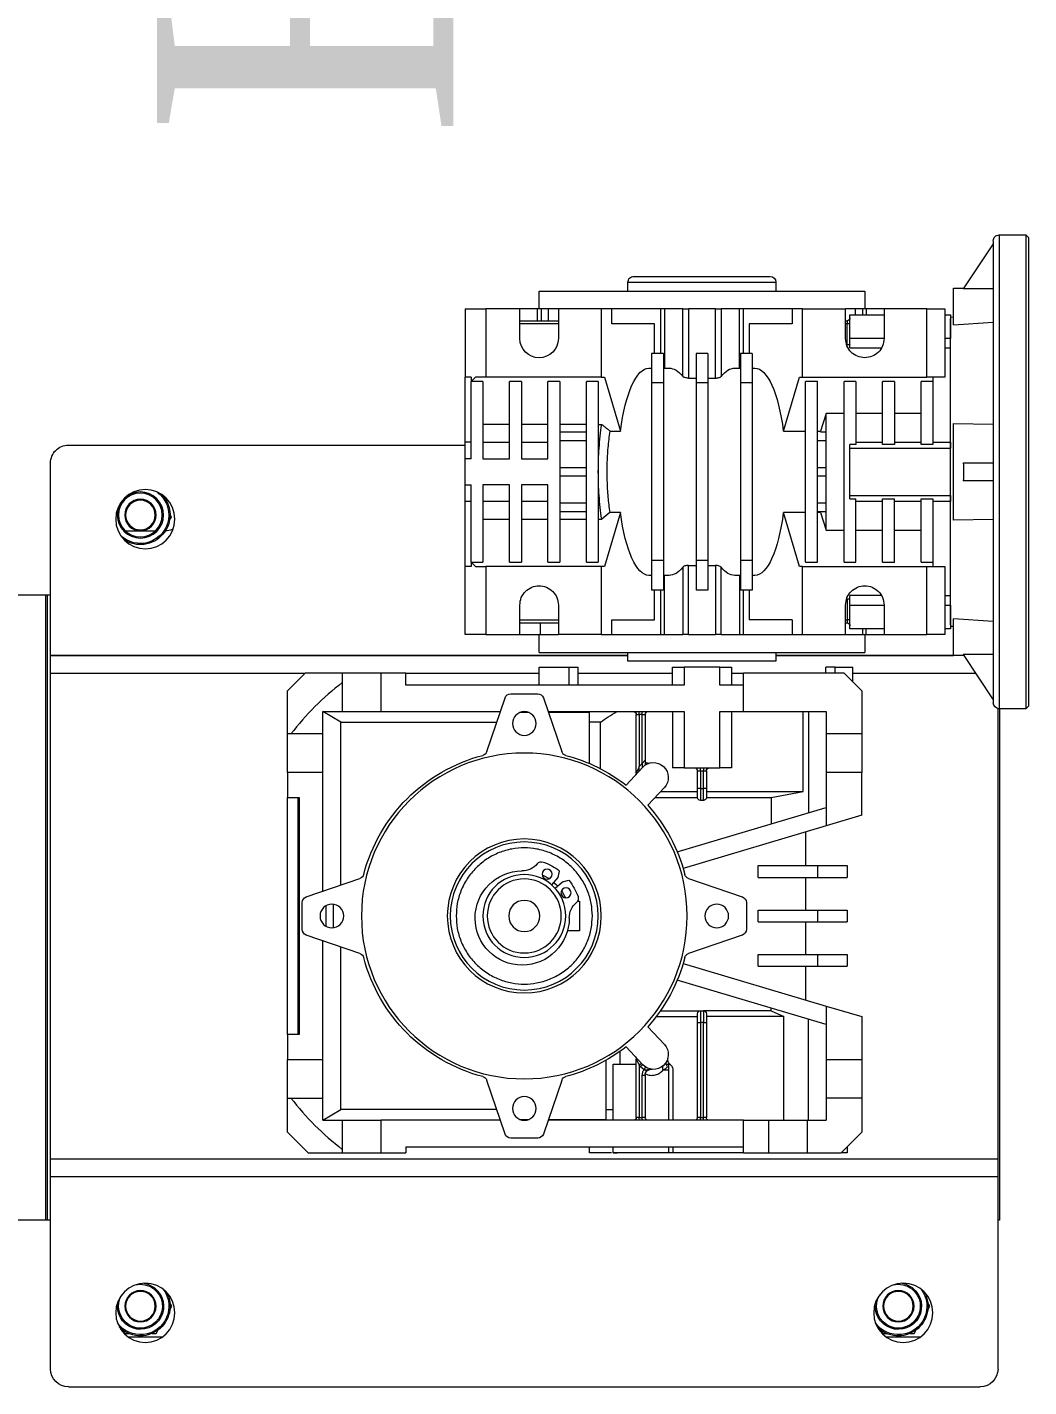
# Model space of a CAD drawing. Header units: millimetres. Extents: x 7703 to 14147, y -5820 to 95.
# Drawn here: x 12782.29 to 12799.2, y -3473.95 to -3451 of the extents above; entities that cross this region are included whole.
import ezdxf

# ---------------------------------------------------------------- set-up
doc = ezdxf.new("R2010")
doc.units = ezdxf.units.MM
doc.layers.add('YAZI', color=7, linetype='Continuous')
doc.styles.get("Standard").update_dxf_attribs({"font": 'stylu.ttf', "height": 10})

# ---------------------------------------------------------------- blocks, each defined once
blk = doc.blocks.new('A$C7BB95772')
at = {"color": 1, "linetype": 'Continuous', "lineweight": 0}
for p, q in [((774.51, -447.81), (774.01, -448.31)), ((774.01, -448.31), (774.01, -452.81)), ((854.01, -448.31), (774.01, -448.31)), ((774.51, -447.81), (853.51, -447.81)), ((854.01, -448.31), (853.51, -447.81)), ((854.01, -452.81), (854.01, -448.31)), ((662.51, -453.01), (695, -453.01)), ((774.01, -452.75), (687.64, -452.75)), ((687.64, -452.75), (687.64, -453.01)), ((695, -613.01), (695, -453.01)), ((695, -453.01), (695.01, -453.01)), ((695.01, -613.01), (695.01, -453.01)), ((695.01, -453.01), (698.02, -453.01)), ((698.02, -613.01), (698.02, -453.01)), ((698.02, -453.01), (774.03, -453.01)), ((854.01, -452.81), (774.01, -452.81)), ((783.14, -458.9), (775.51, -453.81)), ((783.14, -453.81), (783.14, -458.9)), ((788.76, -453.81), (789.17, -460.51)), ((805.97, -453.81), (805.84, -460.51)), ((812.51, -453.81), (812.51, -458.9)), ((815.51, -458.9), (815.51, -453.81)), ((822.18, -460.51), (822.05, -453.81)), ((838.85, -460.51), (839.26, -453.81)), ((844.88, -453.81), (844.88, -458.9)), ((852.51, -453.81), (844.88, -458.9)), ((659.51, -610.01), (659.51, -456.01)), ((780, -477.51), (780, -456.81)), ((783.01, -458.81), (783.01, -460.51)), ((845.01, -460.51), (845.01, -458.81)), ((783.01, -460.51), (789.17, -460.51)), ((783.01, -490.51), (783.01, -460.51)), ((783.02, -490.51), (783.02, -460.51)), ((787.51, -461.01), (787.51, -462.01)), ((787.86, -460.51), (787.89, -461.01)), ((788.15, -461.01), (839.87, -461.01)), ((791.51, -462.01), (791.51, -461.01)), ((793.1, -462.01), (793.1, -461.01)), ((805.84, -460.51), (822.18, -460.51)), ((809.01, -461.01), (809.01, -464.01)), ((810.01, -478.01), (810.01, -461.01)), ((818.01, -478.01), (818.01, -461.01)), ((819.01, -464.01), (819.01, -461.01)), ((834.92, -462.01), (834.92, -461.01)), ((836.51, -461.01), (836.51, -462.01)), ((838.85, -460.51), (845.01, -460.51)), ((840.13, -461.01), (840.16, -460.51)), ((840.51, -462.01), (840.51, -461.01)), ((786.51, -462.01), (786.51, -465.01)), ((798.01, -462.01), (786.51, -462.01)), ((798.01, -465.01), (798.01, -462.01)), ((830.01, -462.01), (830.01, -465.01)), ((841.51, -462.01), (830.01, -462.01)), ((841.51, -465.01), (841.51, -462.01)), ((672.52, -464.86), (673.12, -464.52)), ((673.12, -464.52), (673.72, -464.86)), ((786.51, -472.26), (786.51, -465.01)), ((786.51, -465.01), (798.01, -465.01)), ((798.75, -464.01), (798.01, -464.01)), ((798.01, -486.01), (798.01, -465.01)), ((809.43, -464.01), (798.75, -464.01)), ((798.75, -466.01), (798.75, -464.01)), ((798.75, -466.01), (809.43, -466.01)), ((804.15, -470.51), (804.15, -466.01)), ((809.01, -466.01), (809.01, -470.51)), ((809.43, -466.01), (809.43, -464.01)), ((818.59, -464.01), (818.59, -466.01)), ((829.27, -464.01), (818.59, -464.01)), ((818.59, -466.01), (829.27, -466.01)), ((819.01, -470.51), (819.01, -466.01)), ((823.87, -466.01), (823.87, -470.51)), ((830.01, -464.01), (829.27, -464.01)), ((829.27, -464.01), (829.27, -466.01)), ((830.01, -486.01), (830.01, -465.01)), ((830.01, -465.01), (841.51, -465.01)), ((841.51, -465.01), (841.51, -472.26)), ((667.89, -466.18), (667.89, -471.85)), ((668.52, -467.17), (669.12, -466.82)), ((668.52, -467.87), (668.52, -467.17)), ((798.75, -472.51), (798.75, -470.51)), ((798.75, -470.51), (809.43, -470.51)), ((809.43, -472.51), (809.43, -470.51)), ((818.59, -470.51), (818.59, -472.51)), ((829.27, -470.51), (818.59, -470.51)), ((829.27, -470.51), (829.27, -472.51)), ((668.52, -472.48), (668.52, -471.79)), ((669.12, -472.83), (668.52, -472.48)), ((791.51, -472.26), (786.51, -472.26)), ((786.51, -475.26), (786.51, -472.26)), ((787.51, -472.26), (787.51, -478.01)), ((791.51, -478.01), (791.51, -472.26)), ((793.1, -472.74), (793.1, -478.01)), ((798.75, -472.51), (809.43, -472.51)), ((804.15, -477.01), (804.15, -472.51)), ((809.01, -472.51), (809.01, -477.01)), ((818.59, -472.51), (829.27, -472.51)), ((819.01, -477.01), (819.01, -472.51)), ((823.87, -472.51), (823.87, -477.01)), ((834.92, -478.01), (834.92, -472.74)), ((841.51, -472.26), (836.51, -472.26)), ((836.51, -472.26), (836.51, -478.01)), ((840.51, -478.01), (840.51, -472.26)), ((841.51, -472.26), (841.51, -475.26)), ((699.01, -479.51), (702.51, -476.01)), ((708.26, -476.01), (702.51, -476.01)), ((708.26, -476.01), (708.26, -482.01)), ((714.76, -476.01), (708.26, -476.01)), ((722.01, -476.01), (714.76, -476.01)), ((714.76, -482.01), (714.76, -476.01)), ((723.8, -482.01), (722.01, -476.01)), ((756.01, -476.01), (754.22, -482.01)), ((756.01, -476.01), (763.26, -476.01)), ((763.26, -476.01), (763.26, -482.01)), ((777.01, -476.01), (769.76, -476.01)), ((769.76, -476.01), (769.76, -482.01)), ((777.01, -476.01), (780.01, -479.01)), ((786.51, -475.51), (783.51, -475.51)), ((783.51, -530.51), (783.51, -475.51)), ((786.51, -475.91), (786.51, -475.26)), ((786.51, -475.26), (787.51, -475.26)), ((786.51, -478.76), (786.51, -475.91)), ((787.51, -475.91), (786.51, -475.91)), ((798.75, -479.01), (798.75, -477.01)), ((798.75, -477.01), (809.43, -477.01)), ((809.43, -478.01), (809.43, -477.01)), ((818.59, -477.01), (818.59, -478.01)), ((829.27, -477.01), (818.59, -477.01)), ((829.27, -477.01), (829.27, -479.01)), ((841.51, -475.26), (840.51, -475.26)), ((841.51, -475.91), (840.51, -475.91)), ((841.51, -477.11), (840.51, -477.11)), ((841.51, -475.26), (841.51, -475.91)), ((844.51, -475.51), (841.51, -475.51)), ((841.51, -475.91), (841.51, -477.11)), ((841.51, -477.11), (841.51, -478.76)), ((844.51, -503.01), (844.51, -475.51)), ((700.01, -478.51), (699.01, -478.51)), ((699.01, -485.26), (699.01, -479.51)), ((730.51, -483.51), (730.51, -478.51)), ((732.51, -478.51), (730.51, -478.51)), ((732.51, -483.51), (732.51, -478.51)), ((738.01, -483.51), (738.01, -478.51)), ((740.01, -478.51), (738.01, -478.51)), ((740.01, -483.51), (740.01, -478.51)), ((745.51, -483.51), (745.51, -478.51)), ((747.51, -478.51), (745.51, -478.51)), ((747.51, -483.51), (747.51, -478.51)), ((778.51, -477.51), (781.01, -477.51)), ((780.01, -479.01), (780.01, -496.01)), ((786.51, -478.76), (791.51, -478.76)), ((786.51, -486.01), (786.51, -478.76)), ((789.01, -478.51), (788.51, -478.51)), ((788.51, -478.76), (788.51, -478.51)), ((789.01, -478.01), (789.01, -478.51)), ((792.52, -478.51), (789.01, -478.51)), ((789.01, -478.76), (789.01, -478.51)), ((791.51, -478.01), (793.1, -478.01)), ((798.75, -479.01), (829.27, -479.01)), ((804.15, -482.01), (804.15, -479.01)), ((809.43, -478.01), (810.01, -478.01)), ((810.01, -478.01), (818.01, -478.01)), ((818.01, -478.01), (818.59, -478.01)), ((823.87, -479.01), (823.87, -482.01)), ((834.92, -478.01), (836.51, -478.01)), ((835.5, -478.51), (839.01, -478.51)), ((836.51, -478.76), (841.51, -478.76)), ((839.01, -478.01), (839.01, -478.51)), ((839.51, -478.51), (839.01, -478.51)), ((839.01, -478.51), (839.01, -478.76)), ((839.51, -478.76), (839.51, -478.51)), ((841.51, -486.01), (841.51, -478.76)), ((699.01, -480.51), (699.01, -480.51)), ((708.26, -482.01), (704.51, -482.01)), ((704.51, -485.26), (704.51, -482.01)), ((714.76, -482.01), (708.26, -482.01)), ((723.8, -482.01), (714.76, -482.01)), ((720.67, -482.01), (728.18, -507.19)), ((731.01, -506.18), (723.8, -482.01)), ((754.22, -482.01), (747.01, -506.18)), ((749.84, -507.19), (757.35, -482.01)), ((763.26, -482.01), (754.22, -482.01)), ((773.51, -482.01), (769.76, -482.01)), ((773.51, -496.01), (773.51, -482.01)), ((780.01, -480.51), (781.01, -480.51)), ((781.01, -480.51), (781.01, -482.1)), ((807.15, -483.01), (804.15, -482.01)), ((804.15, -482.01), (823.87, -482.01)), ((820.76, -482.98), (820.76, -482.01)), ((823.87, -482.01), (820.87, -483.01)), ((730.51, -493.51), (730.51, -483.51)), ((732.51, -483.51), (730.51, -483.51)), ((732.51, -493.51), (732.51, -483.51)), ((740.01, -483.51), (738.01, -483.51)), ((738.01, -493.51), (738.01, -483.51)), ((740.01, -493.51), (740.01, -483.51)), ((745.51, -493.51), (745.51, -483.51)), ((747.51, -483.51), (745.51, -483.51)), ((747.51, -493.51), (747.51, -483.51)), ((780.01, -482.1), (781.01, -482.1)), ((798.75, -485.51), (798.75, -483.51)), ((798.75, -483.51), (829.27, -483.51)), ((807.15, -483.01), (807.15, -483.51)), ((820.87, -483.51), (820.87, -483.01)), ((829.27, -483.51), (829.27, -485.51)), ((704.51, -485.26), (699.01, -485.26)), ((699.01, -485.51), (699.01, -485.51)), ((704.51, -485.01), (721.56, -485.01)), ((704.51, -491.76), (704.51, -485.26)), ((730.51, -485.51), (724.84, -485.51)), ((738.01, -485.51), (732.51, -485.51)), ((745.51, -485.51), (740.01, -485.51)), ((753.18, -485.51), (747.51, -485.51)), ((773.51, -485.01), (756.46, -485.01)), ((759.01, -491.3), (760.01, -485.89)), ((760.01, -502.26), (760.01, -485.89)), ((760.01, -485.89), (773.51, -485.89)), ((786.51, -486.01), (798.01, -486.01)), ((786.51, -487.8), (786.51, -486.01)), ((798.01, -486.01), (798.01, -486.54)), ((798.01, -486.54), (807.15, -489.26)), ((798.75, -485.51), (829.27, -485.51)), ((807.15, -485.51), (807.15, -489.26)), ((820.87, -489.26), (820.87, -485.51)), ((820.87, -489.26), (830.01, -486.54)), ((830.01, -486.01), (841.51, -486.01)), ((830.01, -486.54), (830.01, -486.01)), ((841.51, -486.01), (841.51, -487.8)), ((789.01, -487.8), (786.51, -487.8)), ((786.51, -495.99), (786.51, -487.8)), ((789.01, -487.8), (789.01, -495.01)), ((841.51, -487.8), (839.01, -487.8)), ((839.01, -487.8), (839.01, -495.01)), ((841.51, -487.8), (841.51, -495.99)), ((704.51, -489.16), (722.01, -489.16)), ((722.01, -489.16), (722.01, -502.26)), ((723.01, -491.3), (722.01, -489.16)), ((783.51, -490.51), (782.01, -490.51)), ((782.01, -490.51), (782.01, -515.51)), ((846.01, -490.51), (844.51, -490.51)), ((846.01, -515.51), (846.01, -490.51)), ((699.01, -496.01), (699.01, -491.76)), ((704.51, -491.76), (699.01, -491.76)), ((704.51, -496.01), (704.51, -491.76)), ((723.01, -491.3), (723.44, -491.3)), ((723.01, -491.3), (723.01, -502.76)), ((730.51, -493.51), (732.51, -493.51)), ((738.01, -493.51), (740.01, -493.51)), ((745.51, -493.51), (747.51, -493.51)), ((759.01, -491.3), (754.58, -491.3)), ((759.01, -502.26), (759.01, -491.3)), ((741.29, -495.51), (736.73, -495.51)), ((794.01, -495.01), (789.01, -495.01)), ((799.01, -494.51), (794.01, -494.51)), ((794.01, -494.51), (794.01, -496.51)), ((796.51, -494.07), (796.51, -494.51)), ((829.01, -494.51), (799.01, -494.51)), ((799.01, -494.51), (799.01, -496.51)), ((829.01, -494.51), (829.01, -496.51)), ((834.01, -494.51), (829.01, -494.51)), ((831.51, -494.51), (831.51, -494.07)), ((834.01, -494.51), (834.01, -496.51)), ((839.01, -495.01), (834.01, -495.01)), ((699.01, -496.01), (704.51, -496.01)), ((700.01, -553.01), (700.01, -496.01)), ((704.51, -496.01), (704.51, -528.99)), ((735.78, -496.19), (732.69, -505.26)), ((745.33, -505.26), (742.24, -496.19)), ((773.51, -498.01), (764.01, -498.01)), ((773.51, -500.01), (773.51, -496.01)), ((773.51, -496.01), (780.01, -496.01)), ((778.01, -496.01), (778.01, -500.01)), ((781.01, -498.01), (778.01, -498.01)), ((780, -498.01), (780, -496.01)), ((786.51, -496.69), (786.51, -495.99)), ((786.51, -495.99), (794.01, -495.99)), ((786.51, -499.78), (786.51, -496.69)), ((796.51, -496.69), (786.51, -496.69)), ((799.01, -496.51), (794.01, -496.51)), ((796.51, -496.51), (796.51, -497.46)), ((829.01, -496.51), (799.01, -496.51)), ((834.01, -496.51), (829.01, -496.51)), ((831.51, -497.46), (831.51, -496.51)), ((831.51, -496.69), (841.51, -496.69)), ((834.01, -495.99), (841.51, -495.99)), ((841.51, -495.99), (841.51, -496.69)), ((841.51, -496.69), (841.51, -499.78)), ((764.01, -500.01), (773.51, -500.01)), ((764.01, -506.01), (764.01, -500.01)), ((778.01, -499.01), (778.01, -500.01)), ((778.01, -500.01), (781.01, -500.01)), ((781.01, -500.01), (781.01, -506.01)), ((786.51, -499.78), (797.9, -499.78)), ((786.51, -499.78), (786.51, -500.73)), ((841.51, -499.78), (830.13, -499.78)), ((841.51, -500.73), (841.51, -499.78)), ((721.01, -502.26), (705.01, -502.26)), ((705.01, -502.26), (705.01, -502.76)), ((721.01, -502.76), (721.01, -502.26)), ((760.51, -502.26), (760.51, -502.76)), ((763.51, -502.26), (760.51, -502.26)), ((763.51, -502.76), (763.51, -502.26)), ((798.2, -500.73), (786.51, -500.73)), ((786.51, -505.3), (786.51, -500.73)), ((799.01, -502.01), (794.01, -502.01)), ((794.01, -502.01), (794.01, -504.01)), ((798.2, -502.01), (798.2, -500.73)), ((829.01, -502.01), (799.01, -502.01)), ((799.01, -502.01), (799.01, -504.01)), ((829.01, -502.01), (829.01, -504.01)), ((834.01, -502.01), (829.01, -502.01)), ((829.82, -502.01), (829.82, -500.73)), ((829.82, -500.73), (841.51, -500.73)), ((834.01, -502.01), (834.01, -504.01)), ((841.51, -500.73), (841.51, -505.3)), ((704.51, -502.76), (705.01, -502.76)), ((704.51, -503.26), (705.01, -503.26)), ((705.01, -503.26), (705.01, -502.76)), ((705.01, -502.76), (721.01, -502.76)), ((705.01, -503.26), (705.01, -503.76)), ((721.01, -503.26), (705.01, -503.26)), ((705.01, -503.76), (721.01, -503.76)), ((723.01, -502.76), (721.01, -502.76)), ((721.01, -502.76), (721.01, -503.26)), ((723.01, -503.26), (721.01, -503.26)), ((721.01, -503.76), (721.01, -503.26)), ((722.01, -510.77), (722.01, -503.76)), ((723.01, -503.26), (723.01, -502.76)), ((723.01, -510.04), (723.01, -503.26)), ((758.51, -502.76), (760.51, -502.76)), ((758.51, -502.76), (758.51, -503.26)), ((760.51, -503.26), (758.51, -503.26)), ((759.01, -510.95), (759.01, -503.76)), ((760.01, -510.01), (760.01, -503.76)), ((760.51, -502.76), (763.51, -502.76)), ((760.51, -503.26), (760.51, -502.76)), ((760.51, -503.26), (760.51, -503.76)), ((763.51, -503.26), (760.51, -503.26)), ((760.51, -503.76), (763.51, -503.76)), ((764.01, -502.76), (763.51, -502.76)), ((763.51, -503.26), (763.51, -502.76)), ((763.51, -503.26), (764.01, -503.26)), ((763.51, -503.76), (763.51, -503.26)), ((799.01, -504.01), (794.01, -504.01)), ((798.2, -505.3), (798.2, -504.01)), ((829.01, -504.01), (799.01, -504.01)), ((834.01, -504.01), (829.01, -504.01)), ((829.82, -505.3), (829.82, -504.01)), ((844.51, -530.51), (844.51, -503.01)), ((773.51, -506.01), (764.01, -506.01)), ((773.51, -528.99), (773.51, -506.01)), ((781.01, -506.01), (778.01, -506.01)), ((778.01, -506.01), (778.01, -553.01)), ((786.51, -505.3), (798.2, -505.3)), ((786.51, -505.3), (786.51, -506.24)), ((786.51, -509.34), (786.51, -506.24)), ((797.9, -506.24), (786.51, -506.24)), ((841.51, -505.3), (829.82, -505.3)), ((830.13, -506.24), (841.51, -506.24)), ((841.51, -506.24), (841.51, -505.3)), ((841.51, -506.24), (841.51, -509.34)), ((699.01, -507.85), (699.01, -508.68)), ((699.01, -507.85), (700.01, -507.85)), ((700.01, -508.68), (699.01, -508.68)), ((704.51, -507.85), (713.01, -507.85)), ((713.01, -508.68), (704.51, -508.68)), ((713.01, -509.54), (713.01, -508.68)), ((714.01, -508.68), (713.01, -508.68)), ((714.01, -509.03), (714.01, -508.5)), ((720.32, -512.17), (717.31, -509.36)), ((760.71, -509.36), (757.7, -512.17)), ((773.51, -508.01), (764.01, -508.01)), ((778.01, -508.01), (781.01, -508.01)), ((780, -523.92), (780, -508.01)), ((786.51, -510.03), (786.51, -509.34)), ((786.51, -509.34), (796.51, -509.34)), ((799.01, -509.51), (794.01, -509.51)), ((794.01, -509.51), (794.01, -511.51)), ((796.51, -508.57), (796.51, -509.51)), ((829.01, -509.51), (799.01, -509.51)), ((799.01, -509.51), (799.01, -511.51)), ((834.01, -509.51), (829.01, -509.51)), ((829.01, -509.51), (829.01, -511.51)), ((831.51, -509.51), (831.51, -508.57)), ((841.51, -509.34), (831.51, -509.34)), ((834.01, -509.51), (834.01, -511.51)), ((841.51, -509.34), (841.51, -510.03)), ((786.51, -518.22), (786.51, -510.03)), ((794.01, -510.03), (786.51, -510.03)), ((789.01, -511.02), (794.01, -511.02)), ((789.01, -518.22), (789.01, -511.02)), ((799.01, -511.51), (794.01, -511.51)), ((796.51, -511.51), (796.51, -511.96)), ((829.01, -511.51), (799.01, -511.51)), ((834.01, -511.51), (829.01, -511.51)), ((831.51, -511.96), (831.51, -511.51)), ((841.51, -510.03), (834.01, -510.03)), ((834.01, -511.02), (839.01, -511.02)), ((839.01, -511.02), (839.01, -518.22)), ((841.51, -510.03), (841.51, -518.22)), ((704.51, -513.1), (705.01, -513.1)), ((704.51, -513.6), (705.01, -513.6)), ((705.01, -512.6), (705.01, -513.1)), ((712.13, -512.6), (705.01, -512.6)), ((705.01, -513.1), (712.13, -513.1)), ((705.01, -513.6), (705.01, -513.1)), ((705.01, -513.6), (705.01, -514.1)), ((713.79, -513.6), (705.01, -513.6)), ((705.01, -514.1), (714.86, -514.1)), ((712.13, -513.1), (712.13, -512.6)), ((713.06, -512.78), (713.56, -513.38)), ((713.56, -513.38), (713.79, -513.6)), ((713.99, -513.1), (713.83, -513.1)), ((713.9, -513.02), (716.91, -515.82)), ((761.11, -515.82), (764.12, -513.02)), ((763.16, -514.1), (773.01, -514.1)), ((763.51, -513.6), (763.51, -513.59)), ((763.51, -513.6), (764.23, -513.6)), ((764.73, -513.1), (764.03, -513.1)), ((764.23, -513.6), (764.46, -513.38)), ((773.01, -513.6), (764.23, -513.6)), ((764.46, -513.38), (764.73, -513.1)), ((765.27, -512.6), (764.48, -512.6)), ((764.73, -513.1), (773.01, -513.1)), ((773.01, -512.6), (765.27, -512.6)), ((773.01, -513.1), (773.01, -512.6)), ((773.01, -513.1), (773.51, -513.1)), ((773.01, -513.1), (773.01, -513.6)), ((773.01, -513.6), (773.51, -513.6)), ((773.01, -514.1), (773.01, -513.6)), ((782.01, -515.51), (783.51, -515.51)), ((783.01, -613.01), (783.01, -515.51)), ((783.02, -613.01), (783.02, -515.51)), ((844.51, -515.51), (846.01, -515.51)), ((699.01, -518.01), (700.01, -518.01)), ((699.01, -518.01), (699.01, -518.01)), ((704.51, -518.01), (714.01, -518.01)), ((706.31, -519.17), (706.31, -518.01)), ((716.13, -516.87), (714.01, -516.87)), ((786.51, -520.01), (786.51, -518.22)), ((786.51, -518.22), (789.01, -518.22)), ((807.15, -516.76), (798.01, -519.49)), ((807.15, -518.54), (806.02, -519.94)), ((807.15, -516.76), (807.15, -518.54)), ((830.01, -519.49), (820.87, -516.76)), ((820.87, -518.54), (820.87, -516.76)), ((839.01, -518.22), (841.51, -518.22)), ((841.51, -518.22), (841.51, -520.01)), ((704.62, -528.96), (704.62, -519.17)), ((704.62, -519.17), (714.67, -519.17)), ((763.87, -520.14), (771.71, -520.14)), ((771.71, -520.14), (771.71, -522.05)), ((786.51, -520.01), (786.51, -527.26)), ((798.01, -520.01), (786.51, -520.01)), ((798.01, -519.49), (798.01, -520.01)), ((798.01, -520.01), (798.01, -539.51)), ((798.75, -522.51), (798.75, -520.51)), ((829.27, -520.51), (798.75, -520.51)), ((806.02, -520.51), (806.02, -519.94)), ((822, -520.51), (822, -519.94)), ((829.27, -520.51), (829.27, -522.51)), ((830.01, -520.01), (830.01, -519.49)), ((830.01, -520.01), (830.01, -539.51)), ((841.51, -520.01), (830.01, -520.01)), ((841.51, -520.01), (841.51, -527.26)), ((699.01, -522.01), (700.01, -522.01)), ((773.4, -522.05), (764.77, -522.05)), ((773.4, -528.96), (773.4, -522.05)), ((798.75, -522.51), (829.27, -522.51)), ((806.02, -527.01), (806.02, -522.51)), ((822, -522.51), (822, -527.01)), ((741.51, -523.71), (736.51, -523.71)), ((736.51, -523.71), (736.51, -525.71)), ((741.51, -524.01), (741.51, -523.71)), ((744.8, -526.57), (745.03, -525.48)), ((778.01, -523.92), (781.01, -523.92)), ((781.01, -525.51), (778.01, -525.51)), ((781.01, -525.51), (781.01, -523.92)), ((711.26, -526.69), (702.19, -529.78)), ((743.68, -527.8), (744.8, -526.57)), ((744.26, -528.38), (745.5, -527.27)), ((745.5, -527.27), (746.6, -527.05)), ((775.83, -529.78), (766.76, -526.69)), ((791.51, -527.26), (786.51, -527.26)), ((786.51, -530.25), (786.51, -527.26)), ((788.51, -533.76), (788.51, -527.26)), ((789.01, -533.76), (789.01, -527.26)), ((798.75, -529.01), (798.75, -527.01)), ((829.27, -527.01), (798.75, -527.01)), ((829.27, -527.01), (829.27, -529.01)), ((841.51, -527.26), (836.51, -527.26)), ((839.01, -527.26), (839.01, -533.76)), ((839.51, -533.76), (839.51, -527.26)), ((841.51, -527.26), (841.51, -528.92)), ((786.51, -533.76), (786.51, -530.25)), ((786.51, -530.25), (788.51, -530.25)), ((798.75, -529.01), (811.83, -529.01)), ((806.02, -533.51), (806.02, -529.01)), ((809.01, -529.01), (809.01, -533.51)), ((811.83, -529.01), (811.83, -533.51)), ((816.19, -533.51), (816.19, -529.01)), ((816.19, -529.01), (829.27, -529.01)), ((819.01, -533.51), (819.01, -529.01)), ((822, -529.01), (822, -533.51)), ((839.51, -528.92), (841.51, -528.92)), ((839.51, -528.96), (839.51, -528.92)), ((839.51, -530.12), (841.51, -530.12)), ((841.51, -528.92), (841.51, -530.12)), ((841.51, -530.12), (841.51, -530.77)), ((701.51, -530.73), (701.51, -535.3)), ((704.62, -533.66), (704.62, -532.37)), ((773.4, -533.66), (773.4, -532.37)), ((776.51, -535.3), (776.51, -530.73)), ((778.01, -530.51), (781.01, -530.51)), ((780, -553.01), (780, -530.51)), ((783.51, -530.51), (786.51, -530.51)), ((839.51, -530.77), (841.51, -530.77)), ((841.51, -530.51), (844.51, -530.51)), ((841.51, -530.77), (841.51, -533.76)), ((786.51, -539.51), (786.51, -533.76)), ((786.51, -533.76), (791.51, -533.76)), ((798.75, -535.51), (798.75, -533.51)), ((811.83, -533.51), (798.75, -533.51)), ((829.27, -533.51), (816.19, -533.51)), ((829.27, -533.51), (829.27, -535.51)), ((836.51, -533.76), (841.51, -533.76)), ((841.51, -533.76), (841.51, -539.51)), ((702.19, -536.24), (711.26, -539.34)), ((704.51, -537.04), (704.51, -557.26)), ((766.76, -539.34), (775.83, -536.24)), ((773.51, -557.26), (773.51, -537.04)), ((798.75, -535.51), (811.83, -535.51)), ((806.02, -540.01), (806.02, -535.51)), ((809.01, -535.51), (809.01, -540.01)), ((811.83, -535.51), (811.83, -540.01)), ((816.19, -540.01), (816.19, -535.51)), ((816.19, -535.51), (829.27, -535.51)), ((819.01, -540.01), (819.01, -535.51)), ((822, -535.51), (822, -540.01)), ((706.31, -537.65), (706.31, -564.01)), ((771.71, -564.01), (771.71, -537.65)), ((798.01, -539.51), (786.51, -539.51)), ((786.51, -539.51), (786.51, -543.01)), ((798.01, -541.27), (798.01, -539.51)), ((798.01, -541.27), (798.75, -542.01)), ((798.75, -542.01), (798.75, -540.01)), ((811.83, -540.01), (798.75, -540.01)), ((829.27, -540.01), (816.19, -540.01)), ((829.27, -540.01), (829.27, -542.01)), ((829.27, -542.01), (830.01, -541.27)), ((841.51, -539.51), (830.01, -539.51)), ((830.01, -539.51), (830.01, -541.27)), ((841.51, -543.01), (841.51, -539.51)), ((786.51, -543.01), (798.01, -543.01)), ((791.69, -543.01), (791.69, -543.02)), ((794.19, -543.01), (794.19, -543.02)), ((794.76, -543.02), (794.76, -543.01)), ((795.01, -543.01), (795.01, -543.02)), ((798.75, -542.01), (798.01, -542.01)), ((798.01, -542.01), (798.01, -543.01)), ((798.75, -542.01), (811.83, -542.01)), ((809.01, -542.01), (809.01, -543.01)), ((811.83, -543.01), (811.83, -542.01)), ((811.83, -543.01), (816.19, -543.01)), ((816.19, -542.01), (816.19, -543.01)), ((816.19, -542.01), (829.27, -542.01)), ((818.51, -610.01), (818.51, -543.01)), ((819.01, -542.01), (819.01, -543.01)), ((830.01, -542.01), (829.27, -542.01)), ((830.01, -542.01), (830.01, -543.01)), ((841.51, -543.01), (830.01, -543.01)), ((833.01, -543.02), (833.01, -543.01)), ((833.26, -543.01), (833.26, -543.02)), ((833.83, -543.02), (833.83, -543.01)), ((836.33, -543.02), (836.33, -543.01)), ((699.01, -557.26), (699.01, -553.01)), ((700.01, -553.01), (699.01, -553.01)), ((778.01, -553.01), (780.01, -553.01)), ((780.01, -553.01), (780.01, -557.26)), ((704.51, -557.26), (699.01, -557.26)), ((704.51, -563.76), (704.51, -557.26)), ((780.01, -557.26), (773.51, -557.26)), ((773.51, -563.76), (773.51, -557.26)), ((732.69, -560.77), (735.78, -569.84)), ((742.24, -569.84), (745.33, -560.77)), ((699.01, -569.51), (699.01, -563.76)), ((699.58, -563.76), (699.01, -563.76)), ((704.51, -563.76), (699.58, -563.76)), ((704.51, -567.01), (704.51, -563.76)), ((704.51, -567.01), (706.31, -564.01)), ((706.31, -564.01), (733.79, -564.01)), ((744.23, -564.01), (771.71, -564.01)), ((771.71, -564.01), (773.51, -567.01)), ((778.44, -563.76), (773.51, -563.76)), ((773.51, -567.01), (773.51, -563.76)), ((780.01, -563.76), (778.44, -563.76)), ((780.01, -563.76), (780.01, -570.01)), ((704.51, -567.01), (708.26, -567.01)), ((708.26, -572.44), (708.26, -567.01)), ((708.26, -567.01), (714.76, -567.01)), ((714.76, -573.01), (714.76, -567.01)), ((714.76, -567.01), (734.82, -567.01)), ((740.99, -565.26), (737.03, -565.26)), ((740.75, -566.51), (737.27, -566.51)), ((743.2, -567.01), (763.26, -567.01)), ((763.26, -567.01), (763.26, -573.01)), ((763.26, -567.01), (769.76, -567.01)), ((769.76, -567.01), (769.76, -572.44)), ((769.76, -567.01), (773.51, -567.01)), ((699.01, -569.51), (702.51, -573.01)), ((759.01, -571.01), (719.01, -571.01)), ((719.01, -571.01), (719.01, -573.01)), ((759.01, -571.26), (719.01, -571.26)), ((736.73, -570.51), (741.29, -570.51)), ((759.01, -573.01), (759.01, -571.01)), ((780.01, -570.01), (777.01, -573.01)), ((780, -613.01), (780, -570.02)), ((702.51, -573.01), (708.26, -573.01)), ((708.26, -573.01), (708.26, -572.44)), ((719.01, -573.01), (714.76, -573.01)), ((719.01, -573.01), (759.01, -573.01)), ((763.26, -573.01), (759.01, -573.01)), ((769.76, -572.44), (769.76, -573.01)), ((769.76, -573.01), (777.01, -573.01)), ((667.89, -594.18), (667.89, -599.85)), ((672.52, -592.86), (673.12, -592.52)), ((673.12, -592.52), (673.72, -592.86)), ((806.37, -592.65), (806.03, -592.88)), ((806.75, -592.84), (806.37, -592.65)), ((668.52, -595.17), (669.12, -594.82)), ((668.52, -595.87), (668.52, -595.17)), ((803.99, -595.33), (803.99, -600.34)), ((668.52, -600.48), (668.52, -599.79)), ((669.12, -600.83), (668.52, -600.48)), ((662.51, -613.01), (695, -613.01)), ((687.64, -613.01), (687.64, -721.75)), ((793.24, -613.58), (687.64, -613.58)), ((687.64, -613.83), (793.24, -613.83)), ((695, -613.01), (695.01, -613.01)), ((695.01, -613.01), (698.02, -613.01)), ((698.02, -613.01), (780, -613.01)), ((780, -613.01), (783.01, -613.01)), ((783.01, -613.01), (783.02, -613.01)), ((783.02, -613.01), (815.51, -613.01)), ((793.24, -721.75), (793.24, -613.01))]:
    blk.add_line(p, q, dxfattribs=at)
at = {"color": 1, "linetype": 'Continuous', "lineweight": 0, "flags": 128}
for points in [[(676.23, -467.47), (676.8, -468.54), (677, -469.39)], [(713.06, -512.78), (713.14, -512.72), (713.22, -512.67), (713.3, -512.63), (713.36, -512.59), (713.41, -512.56), (713.45, -512.53), (713.48, -512.52), (713.49, -512.51)], [(713.9, -513.02), (713.9, -513.03), (713.88, -513.05), (713.84, -513.08), (713.8, -513.13), (713.75, -513.18), (713.69, -513.24), (713.63, -513.31), (713.56, -513.38)], [(713.79, -513.6), (713.86, -513.53), (713.92, -513.46), (713.98, -513.4), (714.03, -513.34), (714.07, -513.29), (714.11, -513.26), (714.13, -513.24), (714.13, -513.23)], [(743.27, -526.74), (742.98, -526.56), (742.07, -526.08)], [(744.69, -528), (744.27, -527.56), (744.07, -527.37)], [(745.97, -530.01), (745.32, -528.82), (745.31, -528.81)], [(804.33, -592.31), (804.17, -592.74), (804.01, -593.63)], [(676.23, -595.47), (676.8, -596.54), (677, -597.39)]]:
    blk.add_lwpolyline(points, dxfattribs=at)
at = {"color": 1, "linetype": 'Continuous', "lineweight": 0}
for centre, radius in [((672.01, -469.01), 5), ((673.12, -469.83), 2.65), ((673.12, -469.83), 2.5), ((739.01, -500.51), 2), ((739.01, -533.01), 27.5), ((739.01, -533.01), 13), ((739.01, -533.01), 12.5), ((742.91, -525.97), 0.85), ((739.01, -533.01), 7), ((739.01, -533.01), 6.25), ((746.08, -529.17), 0.85), ((706.51, -533.01), 2), ((739.01, -533.01), 2.63), ((771.51, -533.01), 2), ((739.01, -565.51), 2), ((672.01, -597.01), 5), ((806.01, -597.01), 5), ((806.71, -597.84), 3.9), ((806.71, -597.84), 3.7), ((673.12, -597.83), 2.65), ((673.12, -597.83), 2.5), ((806.71, -597.84), 2.65), ((806.71, -597.84), 2.5)]:
    blk.add_circle(centre, radius, dxfattribs=at)
for centre, radius, start, end in [((662.51, -456.01), 3, 90, 180), ((775.01, -452.81), 1, 180, 270), ((853.01, -452.81), 1, 270, 0), ((673.12, -469.83), 5, 61.7194, 225.8947), ((673.12, -469.83), 4.8, 53.5264, 234.0876), ((673.12, -469.83), 3.9, 37.2445, 281.1313), ((673.12, -469.83), 3.7, 37.2445, 301.3453), ((673.12, -469.83), 3.7, 346.2688, 37.2445), ((788.01, -478.51), 0.5, 0, 90), ((840.01, -478.51), 0.5, 90, 180), ((846.01, -491.51), 1, 0, 90), ((736.73, -496.51), 1, 90, 161.1723), ((741.29, -496.51), 1, 18.8277, 90), ((722.51, -502.76), 0.5, 0, 90), ((759.01, -502.76), 0.5, 90, 180), ((763.51, -501.76), 0.5, 270, 0), ((705.01, -504.26), 0.5, 90, 180), ((722.51, -503.26), 0.5, 270, 0), ((759.01, -503.26), 0.5, 180, 270), ((763.51, -504.26), 0.5, 0, 90), ((739.01, -533.01), 28, 104.5195, 131.8775), ((731.74, -504.94), 1, 284.5195, 341.1723), ((746.28, -504.94), 1, 198.8277, 255.4805), ((739.01, -533.01), 28, 48.1225, 75.4805), ((713.36, -509), 0.641, 236.4923, 307.3086), ((715.61, -511.19), 2.5, 47, 227), ((714.12, -508.16), 0.879, 227.5055, 294.7733), ((762.41, -511.19), 2.5, 313, 133), ((712.13, -511.6), 1, 270, 0), ((705.01, -512.1), 0.5, 180, 270), ((705.01, -514.6), 0.5, 90, 180), ((714.86, -514.6), 0.5, 47, 90), ((773.01, -512.1), 0.5, 270, 0), ((773.01, -514.6), 0.5, 0, 90), ((739.01, -533.01), 28, 142.1225, 165.4805), ((739.01, -533.01), 28, 14.5195, 37.8775), ((846.01, -514.51), 1, 270, 0), ((738.66, -533.37), 7.95, 89.8913, 359.6701), ((738.68, -522.02), 3.4, 269.8913, 319.6781), ((741.98, -524.82), 0.935, 70.0628, 139.6781), ((739.01, -533.01), 9.65, 51.3726, 70.0628), ((710.94, -525.74), 1, 288.8277, 345.4805), ((739.01, -533.01), 9.65, 19.4985, 38.1887), ((767.08, -525.74), 1, 194.5195, 251.1723), ((836.51, -530.51), 3.25, 90, 270), ((702.51, -530.73), 1, 108.8277, 180), ((747.23, -530.11), 0.935, 309.8833, 19.4985), ((775.51, -530.73), 1, 0, 71.1723), ((750.01, -533.43), 3.4, 129.8833, 179.6701), ((702.51, -535.3), 1, 180, 251.1723), ((775.51, -535.3), 1, 288.8277, 0), ((710.94, -540.28), 1, 14.5195, 71.1723), ((767.08, -540.28), 1, 108.8277, 165.4805), ((739.01, -533.01), 28, 194.5195, 255.4805), ((739.01, -533.01), 28, 284.5195, 345.4805), ((731.74, -561.09), 1, 18.8277, 75.4805), ((746.28, -561.09), 1, 104.5195, 161.1723), ((736.73, -569.51), 1, 198.8277, 270), ((741.29, -569.51), 1, 270, 341.1723), ((673.12, -597.83), 5, 61.7207, 225.8934), ((673.12, -597.83), 4.8, 53.5257, 234.0884), ((673.12, -597.83), 3.9, 37.2445, 281.1325), ((673.12, -597.83), 3.7, 37.2445, 301.3478), ((806.71, -597.84), 5, 46.7322, 214.3207), ((806.71, -597.84), 4.8, 36.1569, 224.896), ((673.12, -597.83), 3.7, 346.2663, 37.2445), ((662.51, -610.01), 3, 180, 270), ((815.51, -610.01), 3, 270, 0)]:
    blk.add_arc(centre, radius, start, end, dxfattribs=at)
for centre, major_axis, ratio, start_param, end_param in [((814.01, -464.48), (8.5, 0), 0.666667, 1.393397, 1.748196), ((814.01, -494.07), (17.5, 0), 0.298246, 1.973459, 3.141593), ((814.01, -494.07), (17.5, 0), 0.298246, 0, 1.168133), ((814.01, -497.46), (17.5, 0), 0.340967, 3.141593, 3.542083), ((814.01, -497.46), (17.5, 0), 0.340967, 5.882695, 6.283185), ((814.01, -508.57), (17.5, 0), 0.340967, 2.741102, 3.141593), ((814.01, -508.57), (17.5, 0), 0.340967, 0, 0.40049), ((814.01, -511.96), (17.5, 0), 0.298246, 3.141593, 4.309726), ((814.01, -511.96), (17.5, 0), 0.298246, 5.115052, 6.283185), ((763.9, -503.01), (0, 21.5), 0.600925, 3.79092, 3.980908)]:
    blk.add_ellipse(centre, major_axis=major_axis, ratio=ratio, start_param=start_param, end_param=end_param, dxfattribs=at)
for points, knots in [([(776.01, -447.81), (776.07, -447.81), (776.2, -447.81), (777.21, -447.81), (778.8, -447.81), (781.01, -447.81), (783.78, -447.81), (787.06, -447.81), (790.81, -447.81), (794.96, -447.81), (799.43, -447.81), (804.15, -447.81), (809.04, -447.81), (814.01, -447.81), (818.98, -447.81), (823.87, -447.81), (828.59, -447.81), (833.06, -447.81), (837.21, -447.81), (840.96, -447.81), (844.24, -447.81), (847.01, -447.81), (849.22, -447.81), (850.81, -447.81), (851.82, -447.81), (851.95, -447.81), (852.01, -447.81)], [0, 0, 0, 0, 0.041667, 0.083333, 0.125, 0.166667, 0.208334, 0.25, 0.291667, 0.333333, 0.375, 0.416667, 0.458334, 0.5, 0.541667, 0.583333, 0.625, 0.666667, 0.708334, 0.75, 0.791666, 0.833333, 0.875, 0.916667, 0.958333, 1, 1, 1, 1]), ([(853.01, -453.81), (852.95, -453.81), (852.84, -453.81), (851.9, -453.81), (850.49, -453.81), (848.7, -453.81), (846.69, -453.81), (844.34, -453.81), (841.64, -453.81), (838.64, -453.81), (835.41, -453.81), (831.98, -453.81), (828.06, -453.81), (823.64, -453.81), (818.82, -453.81), (814.01, -453.81), (809.21, -453.81), (804.38, -453.81), (799.96, -453.81), (796.04, -453.81), (792.61, -453.81), (789.38, -453.81), (786.38, -453.81), (783.68, -453.81), (781.33, -453.81), (779.32, -453.81), (777.53, -453.81), (776.12, -453.81), (775.18, -453.81), (775.07, -453.81), (775.01, -453.81)], [0, 0, 0, 0, 0.038817, 0.078832, 0.119976, 0.152137, 0.184304, 0.21715, 0.25, 0.282846, 0.315697, 0.347858, 0.380024, 0.421165, 0.461183, 0.5, 0.538813, 0.578831, 0.619976, 0.652138, 0.684303, 0.717149, 0.75, 0.782846, 0.815696, 0.847858, 0.880024, 0.921164, 0.961181, 1, 1, 1, 1]), ([(791.51, -461.01), (791.12, -461.01), (790.35, -461.01), (789.26, -461.01), (788.27, -461.01), (787.76, -461.01), (787.51, -461.01)], [0, 0, 0, 0, 0.250002, 0.500002, 0.750001, 1, 1, 1, 1]), ([(810.01, -461.01), (809.72, -461.01), (809.15, -461.01), (809.06, -461.01), (809.01, -461.01)], [0, 0, 0, 0, 0.4999893, 1, 1, 1, 1]), ([(819.01, -461.01), (818.97, -461.01), (818.88, -461.01), (818.3, -461.01), (818.01, -461.01)], [0, 0, 0, 0, 0.5000107, 1, 1, 1, 1]), ([(840.51, -461.01), (840.26, -461.01), (839.75, -461.01), (838.76, -461.01), (837.67, -461.01), (836.9, -461.01), (836.51, -461.01)], [0, 0, 0, 0, 0.249999, 0.499998, 0.749998, 1, 1, 1, 1]), ([(791.51, -478.76), (791.94, -478.72), (792.79, -478.62), (793.87, -477.87), (794.59, -476.79), (794.85, -475.51), (794.59, -474.24), (793.87, -473.16), (792.79, -472.41), (791.94, -472.31), (791.51, -472.26)], [0, 0, 0, 0, 0.124999, 0.250002, 0.374997, 0.499997, 0.625003, 0.749998, 0.875001, 1, 1, 1, 1]), ([(836.51, -472.26), (836.08, -472.31), (835.23, -472.41), (834.16, -473.16), (833.41, -474.24), (833.31, -475.09), (833.26, -475.51)], [0, 0, 0, 0, 0.249995, 0.499999, 0.749994, 1, 1, 1, 1]), ([(766.51, -476.01), (766.08, -476.01), (765.23, -476.01), (764.16, -476.01), (763.41, -476.01), (763.31, -476.01), (763.26, -476.01)], [0, 0, 0, 0, 0.249995, 0.5, 0.750005, 1, 1, 1, 1]), ([(769.76, -476.01), (769.71, -476.01), (769.61, -476.01), (768.86, -476.01), (767.79, -476.01), (766.94, -476.01), (766.51, -476.01)], [0, 0, 0, 0, 0.249999, 0.500006, 0.750003, 1, 1, 1, 1]), ([(833.26, -475.51), (833.31, -475.94), (833.41, -476.79), (834.16, -477.87), (835.23, -478.62), (836.08, -478.72), (836.51, -478.76)], [0, 0, 0, 0, 0.249997, 0.499995, 0.750003, 1, 1, 1, 1]), ([(699.01, -478.51), (699.01, -478.73), (699.01, -478.95), (699.01, -479.32), (699.01, -479.34)], [0, 0, 0, 0, 0.9573, 1, 1, 1, 1]), ([(781.01, -480.51), (781.01, -479.97), (781.01, -478.89), (781.01, -477.97), (781.01, -477.51)], [0, 0, 0, 0, 0.500014, 1, 1, 1, 1]), ([(787.51, -478.01), (787.76, -478.01), (788.27, -478.01), (789.26, -478.01), (790.35, -478.01), (791.12, -478.01), (791.51, -478.01)], [0, 0, 0, 0, 0.249999, 0.499998, 0.749998, 1, 1, 1, 1]), ([(792.55, -478.01), (792.54, -478.02), (792.54, -478.04), (792.53, -478.15), (792.52, -478.32), (792.52, -478.45), (792.52, -478.51)], [0, 0, 0, 0, 0.250564, 0.499715, 0.74919, 1, 1, 1, 1]), ([(835.5, -478.51), (835.5, -478.45), (835.5, -478.32), (835.49, -478.15), (835.48, -478.04), (835.48, -478.02), (835.47, -478.01)], [0, 0, 0, 0, 0.2506182, 0.4997213, 0.7491147, 1, 1, 1, 1]), ([(836.51, -478.01), (836.9, -478.01), (837.67, -478.01), (838.76, -478.01), (839.75, -478.01), (840.26, -478.01), (840.51, -478.01)], [0, 0, 0, 0, 0.250002, 0.500002, 0.750001, 1, 1, 1, 1]), ([(766.51, -482.01), (766.08, -482.01), (765.23, -482.01), (764.16, -482.01), (763.41, -482.01), (763.31, -482.01), (763.26, -482.01)], [0, 0, 0, 0, 0.249995, 0.5, 0.750005, 1, 1, 1, 1]), ([(769.76, -482.01), (769.71, -482.01), (769.61, -482.01), (768.86, -482.01), (767.79, -482.01), (766.94, -482.01), (766.51, -482.01)], [0, 0, 0, 0, 0.249999, 0.500006, 0.750003, 1, 1, 1, 1]), ([(807.26, -482.01), (807.26, -482.38), (807.26, -482.82), (807.26, -483.41), (807.26, -483.51)], [0, 0, 0, 0, 0.830366, 1, 1, 1, 1]), ([(808.76, -483.51), (808.76, -483.41), (808.76, -482.82), (808.76, -482.38), (808.76, -482.01)], [0, 0, 0, 0, 0.169634, 1, 1, 1, 1]), ([(813.26, -482.01), (813.26, -482.38), (813.26, -482.82), (813.26, -483.41), (813.26, -483.51)], [0, 0, 0, 0, 0.830366, 1, 1, 1, 1]), ([(814.76, -483.51), (814.76, -483.41), (814.76, -482.82), (814.76, -482.38), (814.76, -482.01)], [0, 0, 0, 0, 0.169634, 1, 1, 1, 1]), ([(819.26, -482.01), (819.26, -482.38), (819.26, -482.82), (819.26, -483.41), (819.26, -483.51)], [0, 0, 0, 0, 0.830366, 1, 1, 1, 1]), ([(699.01, -491.76), (699.01, -491.72), (699.01, -491.62), (699.01, -490.87), (699.01, -489.79), (699.01, -488.51), (699.01, -487.24), (699.01, -486.16), (699.01, -485.41), (699.01, -485.31), (699.01, -485.26)], [0, 0, 0, 0, 0.124998, 0.250001, 0.375004, 0.500002, 0.625, 0.749998, 0.875001, 1, 1, 1, 1]), ([(847.01, -503.01), (847.01, -502.31), (847.01, -500.87), (847.01, -498.72), (847.01, -496.66), (847.01, -494.82), (847.01, -493.33), (847.01, -492.27), (847.01, -491.63), (847.01, -491.55), (847.01, -491.51)], [0, 0, 0, 0, 0.116517, 0.240013, 0.368643, 0.5, 0.631358, 0.759988, 0.883483, 1, 1, 1, 1]), ([(699.01, -496.01), (699.01, -496.97), (699.01, -498.87), (699.01, -501.87), (699.01, -504.9), (699.01, -506.87), (699.01, -507.85)], [0, 0, 0, 0, 0.250003, 0.500003, 0.750003, 1, 1, 1, 1]), ([(764.01, -498.01), (764.01, -498.04), (764.01, -498.09), (764.01, -498.51), (764.01, -499.13), (764.01, -499.72), (764.01, -500.01)], [0, 0, 0, 0, 0.249989, 0.499993, 0.750007, 1, 1, 1, 1]), ([(781.01, -500.01), (781.01, -499.72), (781.01, -499.13), (781.01, -498.51), (781.01, -498.09), (781.01, -498.04), (781.01, -498.01)], [0, 0, 0, 0, 0.249993, 0.500007, 0.750011, 1, 1, 1, 1]), ([(797.9, -499.78), (797.94, -499.83), (798.03, -499.93), (798.14, -500.21), (798.19, -500.49), (798.2, -500.67), (798.2, -500.73)], [0, 0, 0, 0, 0.292298, 0.585235, 0.859065, 1, 1, 1, 1]), ([(829.82, -500.73), (829.83, -500.62), (829.84, -500.42), (829.91, -500.14), (830, -499.91), (830.08, -499.82), (830.13, -499.78)], [0, 0, 0, 0, 0.244096, 0.487854, 0.742092, 1, 1, 1, 1]), ([(704.51, -501.76), (704.52, -501.83), (704.53, -501.96), (704.65, -502.13), (704.81, -502.24), (704.94, -502.26), (705.01, -502.26)], [0, 0, 0, 0, 0.250683, 0.4997683, 0.7491858, 1, 1, 1, 1]), ([(722.51, -502.26), (722.49, -502.26), (722.46, -502.26), (722.27, -502.26), (722.08, -502.26), (721.84, -502.26), (721.49, -502.26), (721.2, -502.26), (721.01, -502.26)], [0, 0, 0, 0, 0.239414, 0.369581, 0.499986, 0.630169, 0.760541, 1, 1, 1, 1]), ([(760.51, -502.26), (760.32, -502.26), (760.03, -502.26), (759.68, -502.26), (759.44, -502.26), (759.25, -502.26), (759.06, -502.26), (759.03, -502.26), (759.01, -502.26)], [0, 0, 0, 0, 0.239437, 0.369606, 0.500012, 0.630181, 0.760588, 1, 1, 1, 1]), ([(721.01, -503.76), (721.2, -503.76), (721.49, -503.76), (721.84, -503.76), (722.08, -503.76), (722.27, -503.76), (722.46, -503.76), (722.49, -503.76), (722.51, -503.76)], [0, 0, 0, 0, 0.239458, 0.369625, 0.50001, 0.630193, 0.760587, 1, 1, 1, 1]), ([(759.01, -503.76), (759.03, -503.76), (759.06, -503.76), (759.25, -503.76), (759.44, -503.76), (759.68, -503.76), (760.03, -503.76), (760.32, -503.76), (760.51, -503.76)], [0, 0, 0, 0, 0.239411, 0.369579, 0.499985, 0.630169, 0.760564, 1, 1, 1, 1]), ([(847.01, -514.51), (847.01, -514.48), (847.01, -514.4), (847.01, -513.76), (847.01, -512.7), (847.01, -511.2), (847.01, -509.36), (847.01, -507.3), (847.01, -505.16), (847.01, -503.72), (847.01, -503.01)], [0, 0, 0, 0, 0.116517, 0.240013, 0.368642, 0.5, 0.63136, 0.75999, 0.883483, 1, 1, 1, 1]), ([(764.01, -506.01), (764.01, -506.31), (764.01, -506.9), (764.01, -507.52), (764.01, -507.94), (764.01, -507.99), (764.01, -508.01)], [0, 0, 0, 0, 0.249993, 0.500007, 0.750011, 1, 1, 1, 1]), ([(781.01, -508.01), (781.01, -507.99), (781.01, -507.94), (781.01, -507.52), (781.01, -506.9), (781.01, -506.31), (781.01, -506.01)], [0, 0, 0, 0, 0.249989, 0.499993, 0.750007, 1, 1, 1, 1]), ([(798.2, -505.3), (798.19, -505.4), (798.19, -505.61), (798.12, -505.89), (798.02, -506.12), (797.94, -506.2), (797.9, -506.24)], [0, 0, 0, 0, 0.244135, 0.487875, 0.742103, 1, 1, 1, 1]), ([(829.82, -505.3), (829.83, -505.4), (829.84, -505.61), (829.91, -505.89), (830, -506.12), (830.08, -506.2), (830.13, -506.24)], [0, 0, 0, 0, 0.24413, 0.487878, 0.742104, 1, 1, 1, 1]), ([(699.01, -508.68), (699.01, -508.93), (699.01, -509.42), (699.01, -510.49), (699.01, -511.7), (699.01, -512.58), (699.01, -513.01)], [0, 0, 0, 0, 0.24999, 0.499996, 0.750001, 1, 1, 1, 1]), ([(712.36, -512.57), (712.25, -512.29), (712.05, -511.71), (712.15, -510.84), (712.48, -510.1), (712.83, -509.72), (713.01, -509.54)], [0, 0, 0, 0, 0.2502, 0.499972, 0.749711, 1, 1, 1, 1]), ([(713.01, -507.85), (713.12, -507.86), (713.34, -507.88), (713.64, -508.04), (713.77, -508.21), (713.84, -508.29)], [0, 0, 0, 0, 0.331073, 0.661897, 1, 1, 1, 1]), ([(713.01, -509.54), (713.1, -509.39), (713.29, -509.08), (713.45, -508.9), (713.52, -508.81)], [0, 0, 0, 0, 0.495649, 1, 1, 1, 1]), ([(713.84, -508.29), (713.92, -508.39), (714.08, -508.58), (714.43, -508.75), (714.76, -508.81), (714.95, -508.77), (715.02, -508.76)], [0, 0, 0, 0, 0.2823477, 0.5646017, 0.845861, 1, 1, 1, 1]), ([(713.06, -512.78), (713.04, -512.72), (713, -512.61), (713, -512.39), (713.11, -512.03), (713.12, -511.7), (713.12, -511.48)], [0, 0, 0, 0, 0.123998, 0.249437, 0.500362, 1, 1, 1, 1]), ([(699.01, -513.01), (699.01, -513.45), (699.01, -514.32), (699.01, -515.54), (699.01, -516.59), (699.01, -517.39), (699.01, -517.9), (699.01, -518.07), (699.01, -517.91), (699.01, -517.53), (699.01, -517.34)], [0, 0, 0, 0, 0.124998, 0.25, 0.375006, 0.5, 0.625002, 0.750006, 0.874999, 1, 1, 1, 1]), ([(712.13, -513.1), (712.3, -513.08), (712.64, -513.06), (712.92, -512.87), (713.06, -512.78)], [0, 0, 0, 0, 0.499958, 1, 1, 1, 1]), ([(714.86, -514.1), (714.86, -514.1), (714.86, -514.1), (714.84, -514.09), (714.79, -514.06), (714.68, -514.02), (714.37, -513.87), (714.05, -513.72), (713.79, -513.6)], [0, 0, 0, 0, 0.034306, 0.070082, 0.150461, 0.252573, 0.380273, 1, 1, 1, 1]), ([(714.01, -517.99), (714.01, -517.98), (714.01, -517.97), (714.01, -517.63), (714.01, -517.04), (714.01, -516.22), (714.01, -515.23), (714.01, -514.47), (714.01, -514.1)], [0, 0, 0, 0, 0.132958, 0.30637, 0.479774, 0.653179, 0.826587, 1, 1, 1, 1]), ([(763.16, -514.1), (763.11, -514.1), (763.01, -514.11), (762.89, -514.17), (762.84, -514.22), (762.82, -514.23)], [0, 0, 0, 0, 0.389951, 0.778993, 1, 1, 1, 1]), ([(764.23, -513.6), (763.97, -513.72), (763.65, -513.87), (763.34, -514.02), (763.23, -514.06), (763.18, -514.09), (763.16, -514.1), (763.16, -514.1), (763.16, -514.1)], [0, 0, 0, 0, 0.619757, 0.7474556, 0.8495356, 0.9299254, 0.9656945, 1, 1, 1, 1]), ([(765.27, -512.6), (765.27, -512.6), (765.27, -512.61), (765.24, -512.66), (765.18, -512.72), (765.09, -512.82), (764.94, -512.96), (764.8, -513.05), (764.73, -513.1)], [0, 0, 0, 0, 0.126424, 0.249592, 0.373178, 0.500751, 0.728237, 1, 1, 1, 1]), ([(764.8, -511.95), (764.78, -512.01), (764.76, -512.13), (764.81, -512.31), (764.92, -512.47), (765.07, -512.57), (765.2, -512.6), (765.26, -512.6), (765.27, -512.6)], [0, 0, 0, 0, 0.204089, 0.408005, 0.611929, 0.802056, 0.971645, 1, 1, 1, 1]), ([(699.01, -518.28), (699.01, -518.47), (699.01, -519.46), (699.01, -520.66), (699.01, -521.81), (699.01, -521.95), (699.01, -522.01)], [0, 0, 0, 0, 0.0749858, 0.3833207, 0.6916588, 1, 1, 1, 1]), ([(807.15, -518.53), (808.01, -518.64), (809.74, -518.86), (812.5, -519.02), (815.31, -519.02), (818.15, -518.88), (819.95, -518.65), (820.87, -518.53)], [0, 0, 0, 0, 0.194856, 0.395163, 0.590059, 0.790626, 1, 1, 1, 1]), ([(820.87, -518.53), (820.99, -518.68), (821.24, -518.99), (821.62, -519.46), (821.88, -519.78), (822, -519.94)], [0, 0, 0, 0, 0.321247, 0.660612, 1, 1, 1, 1]), ([(806.02, -519.94), (807.33, -520.11), (809.89, -520.44), (812.66, -520.49), (814.01, -520.51)], [0, 0, 0, 0, 0.513447, 1, 1, 1, 1]), ([(814.01, -520.51), (815.36, -520.49), (818.13, -520.44), (820.69, -520.11), (822, -519.94)], [0, 0, 0, 0, 0.486557, 1, 1, 1, 1]), ([(739.01, -544.51), (738.31, -544.48), (736.86, -544.4), (734.72, -543.76), (732.66, -542.7), (730.82, -541.2), (729.33, -539.36), (728.26, -537.3), (727.64, -535.16), (727.45, -533.01), (727.64, -530.87), (728.26, -528.72), (729.33, -526.66), (730.82, -524.82), (732.66, -523.33), (734.72, -522.27), (736.86, -521.63), (738.31, -521.55), (739.01, -521.51)], [0, 0, 0, 0, 0.058257, 0.120005, 0.184319, 0.25, 0.315679, 0.379994, 0.441742, 0.500001, 0.558258, 0.620006, 0.68432, 0.749999, 0.81568, 0.879995, 0.941743, 1, 1, 1, 1]), ([(739.01, -521.51), (739.71, -521.55), (741.16, -521.63), (743.3, -522.27), (745.36, -523.33), (747.2, -524.82), (748.69, -526.66), (749.76, -528.72), (750.38, -530.87), (750.57, -533.01), (750.38, -535.16), (749.76, -537.3), (748.69, -539.36), (747.2, -541.2), (745.36, -542.7), (743.3, -543.76), (741.16, -544.4), (739.71, -544.48), (739.01, -544.51)], [0, 0, 0, 0, 0.058259, 0.120007, 0.184321, 0.250001, 0.31568, 0.379995, 0.441742, 0.499999, 0.558258, 0.620006, 0.684321, 0.75, 0.815679, 0.879994, 0.941741, 1, 1, 1, 1]), ([(807.26, -522.51), (807.26, -522.61), (807.26, -524.13), (807.26, -525.71), (807.26, -526.78), (807.26, -527.01)], [0, 0, 0, 0, 0.0522587, 0.793942, 1, 1, 1, 1]), ([(808.76, -527.01), (808.76, -526.78), (808.76, -525.71), (808.76, -524.13), (808.76, -522.61), (808.76, -522.51)], [0, 0, 0, 0, 0.206058, 0.9477413, 1, 1, 1, 1]), ([(813.26, -522.51), (813.26, -522.61), (813.26, -524.13), (813.26, -525.71), (813.26, -526.78), (813.26, -527.01)], [0, 0, 0, 0, 0.0522587, 0.793942, 1, 1, 1, 1]), ([(814.76, -527.01), (814.76, -526.78), (814.76, -525.71), (814.76, -524.13), (814.76, -522.61), (814.76, -522.51)], [0, 0, 0, 0, 0.206058, 0.9477413, 1, 1, 1, 1]), ([(819.26, -522.51), (819.26, -522.61), (819.26, -524.13), (819.26, -525.71), (819.26, -526.78), (819.26, -527.01)], [0, 0, 0, 0, 0.0522587, 0.793942, 1, 1, 1, 1]), ([(820.76, -527.01), (820.76, -526.78), (820.76, -525.71), (820.76, -524.13), (820.76, -522.61), (820.76, -522.51)], [0, 0, 0, 0, 0.206058, 0.9477413, 1, 1, 1, 1]), ([(781.01, -530.51), (781.01, -530.44), (781.01, -530.29), (781.01, -529.13), (781.01, -527.48), (781.01, -526.17), (781.01, -525.51)], [0, 0, 0, 0, 0.249999, 0.499993, 0.750002, 1, 1, 1, 1]), ([(791.51, -533.76), (791.94, -533.72), (792.79, -533.62), (793.87, -532.87), (794.59, -531.79), (794.85, -530.51), (794.59, -529.24), (793.87, -528.16), (792.79, -527.41), (791.94, -527.31), (791.51, -527.26)], [0, 0, 0, 0, 0.124998, 0.250002, 0.374997, 0.500002, 0.625002, 0.749997, 0.875, 1, 1, 1, 1]), ([(798.01, -543.01), (798.69, -543.01), (800.05, -543.01), (802.7, -543.01), (805.69, -543.01), (807.9, -543.01), (809.01, -543.01)], [0, 0, 0, 0, 0.250003, 0.500001, 0.750003, 1, 1, 1, 1]), ([(809.01, -543.01), (809.05, -543.01), (809.12, -543.01), (809.72, -543.01), (810.62, -543.01), (811.43, -543.01), (811.83, -543.01)], [0, 0, 0, 0, 0.250007, 0.499997, 0.750001, 1, 1, 1, 1]), ([(816.19, -543.01), (816.59, -543.01), (817.4, -543.01), (818.3, -543.01), (818.9, -543.01), (818.97, -543.01), (819.01, -543.01)], [0, 0, 0, 0, 0.25, 0.499997, 0.749992, 1, 1, 1, 1]), ([(819.01, -543.01), (820.12, -543.01), (822.33, -543.01), (825.32, -543.01), (827.97, -543.01), (829.33, -543.01), (830.01, -543.01)], [0, 0, 0, 0, 0.249997, 0.499999, 0.749994, 1, 1, 1, 1]), ([(699.01, -563.76), (699.01, -563.72), (699.01, -563.62), (699.01, -562.87), (699.01, -561.79), (699.01, -560.51), (699.01, -559.24), (699.01, -558.16), (699.01, -557.41), (699.01, -557.31), (699.01, -557.26)], [0, 0, 0, 0, 0.1249989, 0.2499984, 0.3750012, 0.4999989, 0.6249967, 0.7499995, 0.8750022, 1, 1, 1, 1]), ([(780.01, -557.26), (780.01, -557.31), (780.01, -557.41), (780.01, -558.16), (780.01, -559.24), (780.01, -560.09), (780.01, -560.51)], [0, 0, 0, 0, 0.249995, 0.5, 0.750005, 1, 1, 1, 1]), ([(780.01, -560.51), (780.01, -560.94), (780.01, -561.79), (780.01, -562.87), (780.01, -563.62), (780.01, -563.72), (780.01, -563.76)], [0, 0, 0, 0, 0.2499961, 0.5000021, 0.7500016, 1, 1, 1, 1]), ([(778.44, -563.76), (777.12, -565.34), (774.5, -568.5), (771.34, -571.13), (769.76, -572.44)], [0, 0, 0, 0, 0.500003, 1, 1, 1, 1]), ([(708.26, -573.01), (708.31, -573.01), (708.41, -573.01), (709.16, -573.01), (710.23, -573.01), (711.51, -573.01), (712.79, -573.01), (713.86, -573.01), (714.61, -573.01), (714.71, -573.01), (714.76, -573.01)], [0, 0, 0, 0, 0.124998, 0.250001, 0.375004, 0.500002, 0.625, 0.749998, 0.875001, 1, 1, 1, 1]), ([(763.26, -573.01), (763.31, -573.01), (763.41, -573.01), (764.16, -573.01), (765.23, -573.01), (766.51, -573.01), (767.79, -573.01), (768.86, -573.01), (769.61, -573.01), (769.71, -573.01), (769.76, -573.01)], [0, 0, 0, 0, 0.124998, 0.250001, 0.375004, 0.500002, 0.625, 0.749998, 0.875001, 1, 1, 1, 1])]:
    blk.add_open_spline(points, degree=3, knots=knots, dxfattribs=at)
blk.add_open_spline([(708.26, -572.44), (706.68, -571.13), (703.52, -568.5), (700.9, -565.34), (699.58, -563.76)], degree=3, dxfattribs=at)
at = {"layer": 'YAZI', "color": 1, "lineweight": 25, "insert": (991.93, -545.02), "char_height": 60, "width": 2140.7502, "attachment_point": 2}
blk.add_mtext('{\\fTimes New Roman|b0|i0|c162|p18;\\H0.8333x;\\C31;FİMAK}', dxfattribs=at)

msp = doc.modelspace()

# ---------------------------------------------------------------- block references
at = {"color": 31, "xscale": -0.1000000000021828, "yscale": 0.1000000000021828, "zscale": 0.1000000000021828, "rotation": 270}
msp.add_blockref('A$C7BB95772', (12843.983, -3539.903), dxfattribs=at)

doc.saveas('drawing.dxf')
